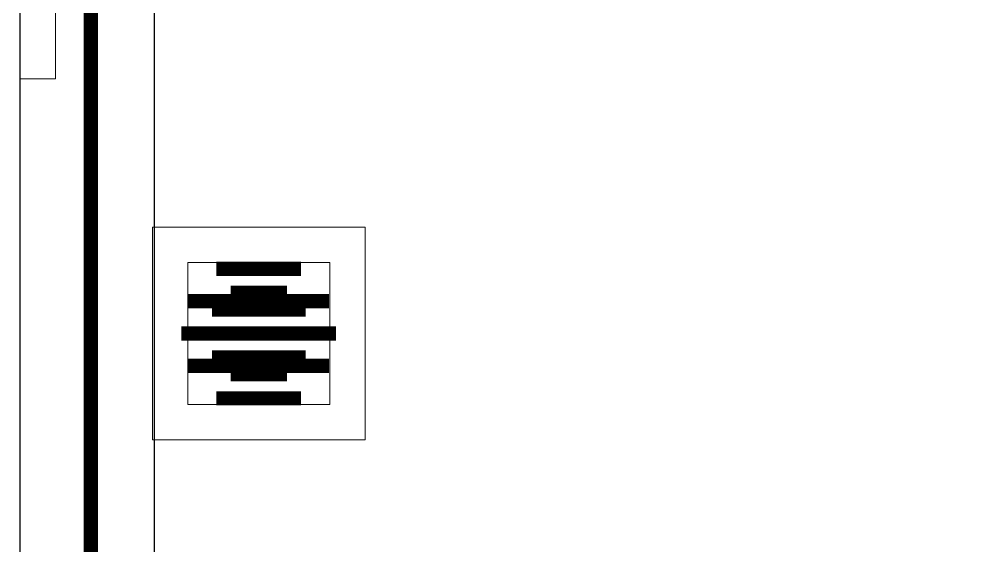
# Model space of a CAD drawing. Header units: millimetres. Extents: x -343543 to 400519, y -115663 to 104219.
# Drawn here: x -86482 to -85800, y 5512 to 5884 of the extents above; entities that cross this region are included whole.
import ezdxf

# ---------------------------------------------------------------- set-up
doc = ezdxf.new("R2010")
doc.units = ezdxf.units.MM
doc.linetypes.add("$0$02'TUONG Xay$0$HIDDEN", pattern=[0.375, 0.25, -0.125])
doc.layers.get('0').update_dxf_attribs({"color": 231, "lineweight": 0})
for name, color, linetype in [('A-FLOR', 35, 'Continuous'), ('XREF MAT BANG TUONG XAY$0$A-FNSH', 8, 'Continuous'), ('XREF MAT BANG TUONG XAY$0$A-FURN', 8, 'Continuous')]:
    doc.layers.add(name, color=color, linetype=linetype)
for name, color, linetype, lineweight in [('A-PATT', 252, 'Continuous', 9), ('A-SYMBOLS', 10, 'Continuous', 13), ('XREF MAT BANG TUONG XAY$0$01.Xref _MB T1$0$A-FURN', 8, 'Continuous', 5), ('XREF MAT BANG TUONG XAY$0$01.Xref _MB T1$0$A-FURN @ 50', 8, 'Continuous', 5), ('XREF MAT BANG TUONG XAY$0$01.Xref _MB T1$0$A-FURN @ 75', 8, 'Continuous', 5), ('XREF MAT BANG TUONG XAY$0$01.Xref _MB T1$0$A-TEXT', 8, 'Continuous', 25)]:
    doc.layers.add(name, color=color, linetype=linetype, lineweight=lineweight)
doc.layers.add('fix lightting red', color=1, linetype='Continuous', lineweight=5, true_color=0xff0000)

# ---------------------------------------------------------------- blocks, each defined once
blk = doc.blocks.new('XREF MAT BANG TUONG XAY$0$01.Xref _MB T1$0$Drain')
at = {"color": 8}
blk.add_lwpolyline([(-1.2, -1.2), (1.2, -1.2), (1.2, 1.2), (-1.2, 1.2)], close=True, dxfattribs=at)
at = {"color": 8, "const_width": 0.16}
for points in [[(0, 0.873), (0, -0.873)], [(-0.365, 0.793), (-0.365, -0.793)], [(0.365, 0.793), (0.365, -0.793)], [(-0.731, 0.478), (-0.731, -0.478)], [(0.731, 0.478), (0.731, -0.478)]]:
    blk.add_lwpolyline(points, dxfattribs=at)
blk = doc.blocks.new('*U3475')
at = {"layer": 'XREF MAT BANG TUONG XAY$0$01.Xref _MB T1$0$A-FURN @ 50', "color": 8, "xscale": -41.66666666666669, "yscale": 41.66666666666669, "zscale": 41.66666666666669, "rotation": 270}
blk.add_blockref('XREF MAT BANG TUONG XAY$0$01.Xref _MB T1$0$Drain', (-4251.58, 2662), dxfattribs=at)
at = {"layer": 'XREF MAT BANG TUONG XAY$0$01.Xref _MB T1$0$A-FURN @ 75', "color": 8, "xscale": -62.50000000000004, "yscale": 62.50000000000004, "zscale": 62.50000000000002, "rotation": 270}
blk.add_blockref('XREF MAT BANG TUONG XAY$0$01.Xref _MB T1$0$Drain', (-4251.58, 2662), dxfattribs=at)
blk = doc.blocks.new('XREF MAT BANG TUONG XAY$0$01.Xref _MB T1$0$Phong tam')
at = {"layer": 'XREF MAT BANG TUONG XAY$0$A-FURN', "color": 8, "elevation": 0}
blk.add_lwpolyline([(-4325, 6965), (-4420.01, 6965), (-4420.01, 1480), (-4325, 1480)], close=True, dxfattribs=at)
at = {"layer": 'XREF MAT BANG TUONG XAY$0$01.Xref _MB T1$0$A-FURN', "linetype": 'Continuous'}
blk.add_blockref('*U3475', (0, 0), dxfattribs=at)
blk = doc.blocks.new('XREF MAT BANG NOI THAT')
at = {"color": 8}
blk.add_lwpolyline([(4184.99, 6341.68), (4209.99, 6341.68), (4209.99, 5841.68), (4184.99, 5841.68)], close=True, dxfattribs=at)
blk = doc.blocks.new('01.Xref _MB T1')
at = {"layer": 'XREF MAT BANG TUONG XAY$0$01.Xref _MB T1$0$A-TEXT', "color": 8}
blk.add_blockref('XREF MAT BANG TUONG XAY$0$01.Xref _MB T1$0$Phong tam', (8605.00011, 2999.99999), dxfattribs=at)
at = {"layer": 'XREF MAT BANG TUONG XAY$0$A-FNSH', "color": 8}
blk.add_lwpolyline([(3540.00133, 10224.99984), (5475.00011, 10224.99984), (5475.00011, 9964.99997), (4184.98961, 9965.00167), (4184.98236, 4479.99998), (5730.00011, 4479.99998), (5730.00011, 4134.99998)], dxfattribs=at)
at = {"layer": 'A-PATT', "color": 8}
blk.add_blockref('XREF MAT BANG NOI THAT', (0, 0), dxfattribs=at)
blk = doc.blocks.new('DenSanTuongT1Ikigai')
at = {"layer": 'fix lightting red', "color": 1, "linetype": "$0$02'TUONG Xay$0$HIDDEN", "ltscale": 500, "true_color": 0xff0000, "const_width": 10}
blk.add_lwpolyline([(4234.99, 9965), (4234.99, 4480)], dxfattribs=at)

msp = doc.modelspace()

# ---------------------------------------------------------------- block references
at = {"layer": 'A-SYMBOLS'}
msp.add_blockref('01.Xref _MB T1', (-90666.54, 0), dxfattribs=at)

# ---------------------------------------------------------------- next in the draw order: block references
at = {"layer": 'A-FLOR'}
msp.add_blockref('DenSanTuongT1Ikigai', (-90666.54, 0), dxfattribs=at)

doc.saveas('drawing.dxf')
